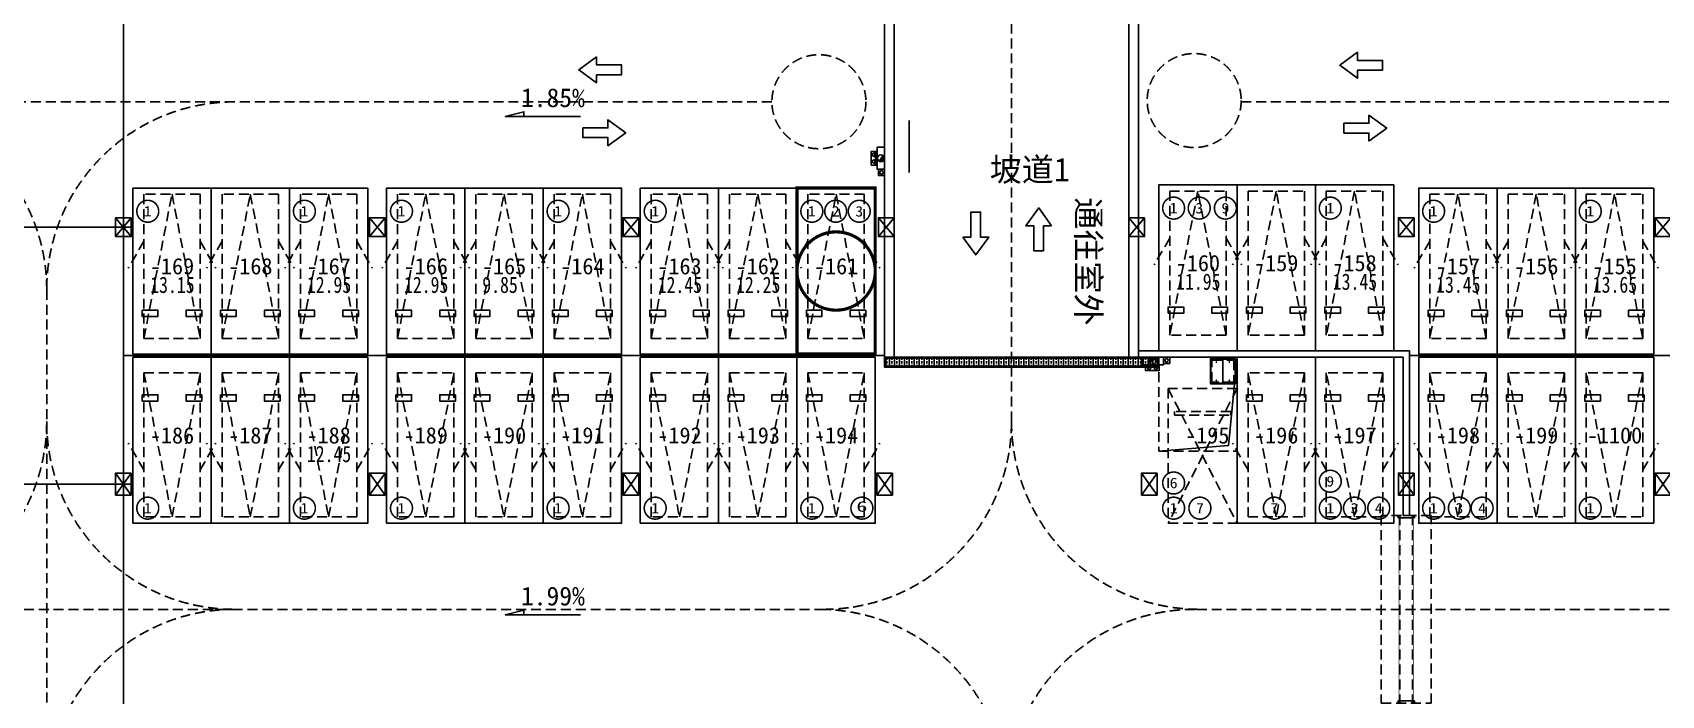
# Model space of a CAD drawing. Header units: millimetres. Extents: x 693907 to 1906102, y -24098 to 332602.
# Drawn here: x 800766 to 852764, y 278753 to 299912 of the extents above; entities that cross this region are included whole.
import ezdxf
from ezdxf.enums import TextEntityAlignment as Align

# ---------------------------------------------------------------- set-up
doc = ezdxf.new("R2010")
doc.units = ezdxf.units.MM
doc.header["$LTSCALE"] = 100
for name, pattern in [('A6-DK-B1F$0$$0$HIDDEN2', [4.7625, 3.175, -1.5875]), ('A6-DK-B1F$0$HIDDEN2', [4.7625, 3.175, -1.5875]), ('A6-DK-B1F$0$X-DK-BF1$0$X-DK-BF1$0$DK-WALL-B1F$0$HIDDEN2', [4.7625, 3.175, -1.5875]), ('A6-DK-JSJ-B1F$0$A6-DK-JSJ-B1F$0$HIDDEN2', [4.7625, 3.175, -1.5875])]:
    doc.linetypes.add(name, pattern=pattern)
doc.layers.get('Defpoints').update_dxf_attribs({"color": 189})
for name, color, linetype in [('A-ROOM-IDEN', 31, 'Continuous'), ('A6-DK-B1F$0$$0$A-PRKG', 175, 'A6-DK-B1F$0$$0$HIDDEN2'), ('A6-DK-B1F$0$A-CONC', 30, 'Continuous'), ('A6-DK-B1F$0$A-PRKG', 175, 'A6-DK-B1F$0$HIDDEN2'), ('A6-DK-B1F$0$A-PRKG-SIGN', 252, 'Continuous'), ('A6-DK-B1F$0$A-TRACK', 77, 'A6-DK-B1F$0$HIDDEN2'), ('A6-DK-B1F$0$A-WALL', 2, 'Continuous'), ('A6-DK-B1F$0$X-DK-BF1$0$X-DK-BF1$0$DK-WALL-B1F$0$A-DOOR', 190, 'Continuous'), ('A6-DK-BG-B1F$0$A-DRAIN', 152, 'Continuous'), ('A6-DK-BG-B1F$0$A-STAIR', 142, 'Continuous'), ('A6-DK-JSJ-B1F$0$A-HATCH', 251, 'Continuous'), ('A6-DK-JSJ-B1F$0$A-SECT', 150, 'Continuous'), ('A6-DK-JSJ-B1F$0$A6-DK-JSJ-B1F$0$A-DRAIN', 152, 'Continuous'), ('A6-DK-JSJ-B1F$0$A6-DK-JSJ-B1F$0$A-HOLE-FLOR', 242, 'Continuous'), ('A6-DK-JSJ-B1F$0$A6-DK-JSJ-B1F$0$A-LOWER', 131, 'A6-DK-JSJ-B1F$0$A6-DK-JSJ-B1F$0$HIDDEN2'), ('A6-DK-JSJ-B1F$0$A6-DK-JSJ-B1F$0$X23-BF$0$A-HATCH', 251, 'Continuous'), ('A6-W-B1$0$S-WALL-S', 4, 'Continuous'), ('a_parking_number', 120, 'Continuous'), ('a_parking_price', 211, 'Continuous'), ('TP-DK-1(xhs)$0$P-J-DIM-L', 70, 'Continuous'), ('TP-DK-1(xhs)$0$P-X-DIM-L', 20, 'Continuous'), ('TP-DK-1(xhs)$0$P-X-L', 240, 'Continuous'), ('TP-DK-1(xhs)$0$P-X-M', 2, 'Continuous'), ('TP-DK-1(xhs)$0$P-X-X', 1, 'Continuous'), ('xref(dwg引用图层)', 7, 'Continuous'), ('留孔', 1, 'Continuous')]:
    doc.layers.add(name, color=color, linetype=linetype)
doc.layers.add('A6-W-B1$0$S-EDIT', color=241, linetype='Continuous', plot=False)
doc.layers.add('LVTRY', color=6, linetype='Continuous', lineweight=18)
doc.layers.add('PUB_TEXT', color=7, linetype='Continuous', lineweight=15)
doc.styles.add('-黑体', font='simhei.ttf')
doc.styles.add('A6-DK-BG-B1F$0$华文细黑', font='STXIHEI.TTF')
doc.styles.add('华文细黑', font='STXIHEI.TTF')
doc.styles.add('黑体', font='simhei.ttf', dxfattribs={"width": 0.8})

# ---------------------------------------------------------------- blocks, each defined once
blk = doc.blocks.new('*U423')
at = {"layer": 'A6-DK-JSJ-B1F$0$A6-DK-JSJ-B1F$0$A-DRAIN'}
blk.add_lwpolyline([(50, 50), (50, 850), (850, 850), (850, 50)], close=True, dxfattribs=at)
at = {"layer": 'A6-DK-JSJ-B1F$0$A6-DK-JSJ-B1F$0$A-HOLE-FLOR'}
blk.add_lwpolyline([(0, 0), (270, 2817), (2500, 3000)], dxfattribs=at)
for points in [[(65, 835), (450, 835), (450, 65), (65, 65)], [(835, 835), (450, 835), (450, 65), (835, 65)]]:
    blk.add_lwpolyline(points, close=True, dxfattribs=at)
at = {"layer": 'A6-DK-JSJ-B1F$0$A6-DK-JSJ-B1F$0$A-LOWER'}
for points in [[(0, 3000), (0, 0), (2500, 0), (2500, 3000), (0, 3000)], [(100, 100), (100, 800), (800, 800), (800, 100), (100, 100)]]:
    blk.add_lwpolyline(points, dxfattribs=at)
at = {"layer": 'A6-DK-JSJ-B1F$0$A6-DK-JSJ-B1F$0$X23-BF$0$A-HATCH'}
blk.add_lwpolyline([(65, 65), (65, 835), (835, 835), (835, 65)], close=True, dxfattribs=at)
for centre in [(242, 745), (657, 745), (242, 155), (657, 155)]:
    blk.add_circle(centre, 8, dxfattribs=at)
blk = doc.blocks.new('A6-DK-JSJ-B1F')
at = {"layer": 'A6-DK-JSJ-B1F$0$A-HATCH'}
h = blk.add_hatch(dxfattribs=at)
h.set_pattern_fill('ANSI33', color=256, scale=50, angle=225)
h.set_pattern_definition([(270, (499824.8, -239489.8), (158.75, -2e-14), []), (270, (499745.42, -239569.17), (158.75, -2e-14), [79.375, -39.6875])])
h.paths.add_polyline_path([(85950, 289265), (85950, 289515), (94465, 289516), (94465, 289266)])
h.paths.add_polyline_path([(85950, 289515), (85950, 289265), (85785, 289265), (85785, 289515)])
at = {"layer": 'A6-DK-JSJ-B1F$0$A-SECT'}
for points in [[(85950, 289230), (85750, 289230), (85750, 289550), (85950, 289550)], [(85950, 289265), (85785, 289265), (85785, 289515), (85950, 289515)], [(85950, 289550), (94500, 289550), (94500, 289230), (85950, 289230)], [(85950, 289515), (94465, 289515), (94465, 289265), (85950, 289265)]]:
    blk.add_lwpolyline(points, dxfattribs=at)
at = {"layer": 'A6-DK-JSJ-B1F$0$A6-DK-JSJ-B1F$0$A-LOWER', "rotation": 180}
blk.add_blockref('*U423', (97000, 289550, 0), dxfattribs=at)
blk = doc.blocks.new('TP-DK-1(xhs)$0$PG01.1')
at = {"color": 1}
for p, q in [((108, 187), (0, 0)), ((80, 72), (66, 58)), ((89, 72), (66, 48)), ((99, 72), (66, 39)), ((109, 72), (66, 29)), ((118, 72), (66, 20)), ((128, 72), (66, 10)), ((138, 72), (66, 0)), ((147, 72), (76, 0)), ((150, 65), (85, 0)), ((150, 56), (94, 0)), ((150, 46), (104, 0)), ((216, 0), (108, 187)), ((150, 36), (114, 0)), ((150, 27), (123, 0)), ((150, 17), (133, 0)), ((150, 8), (142, 0)), ((324, 187), (216, 0)), ((296, 72), (282, 58)), ((305, 72), (282, 48)), ((315, 72), (282, 39)), ((325, 72), (282, 29)), ((334, 72), (282, 20)), ((344, 72), (282, 10)), ((354, 72), (282, 0)), ((363, 72), (292, 0)), ((366, 65), (301, 0)), ((366, 56), (310, 0)), ((366, 46), (320, 0)), ((432, 0), (324, 187)), ((366, 36), (330, 0)), ((366, 27), (339, 0)), ((366, 17), (349, 0)), ((366, 8), (358, 0))]:
    blk.add_line(p, q, dxfattribs=at)
at = {"color": 2}
for p, q in [((0, 0), (216, 0)), ((216, 0), (432, 0))]:
    blk.add_line(p, q, dxfattribs=at)
at = {"color": 1}
for points in [[(0, 0), (436, 0), (436, 190), (0, 190)], [(66, 72), (150, 72), (150, 0), (66, 0)], [(282, 72), (366, 72), (366, 0), (282, 0)]]:
    blk.add_lwpolyline(points, close=True, dxfattribs=at)
blk = doc.blocks.new('TP-DK-1(xhs)$0$PG02.4')
blk.add_hatch(color=1).paths.add_polyline_path([(265, 48, 0.699012), (461, 120, 0.141488), (444, 179)])
at = {"color": 1}
blk.add_line((265, 48), (444, 179), dxfattribs=at)
blk.add_lwpolyline([(0, 0), (700, 0), (700, 240), (0, 240)], close=True, dxfattribs=at)
blk.add_circle((350, 120), 111, dxfattribs=at)
blk = doc.blocks.new('TP-DK-1(xhs)')
at = {"layer": 'TP-DK-1(xhs)$0$P-J-DIM-L', "color": 8, "true_color": 0x808080, "elevation": 0}
for points in [[(85750, 295350), (85550, 295350), (85550, 295550), (85750, 295550)], [(94650, 289550), (94650, 289350), (94850, 289350), (94850, 289550)]]:
    blk.add_lwpolyline(points, close=True, dxfattribs=at)
at = {"layer": 'TP-DK-1(xhs)$0$P-X-DIM-L', "elevation": 0}
blk.add_lwpolyline([(86529, 295450), (86529, 297110)], dxfattribs=at)
at = {"layer": 'TP-DK-1(xhs)$0$P-X-L'}
for centre in [(85650, 295450, 0), (94750, 289450, 0)]:
    blk.add_circle(centre, 55, dxfattribs=at)
at = {"layer": 'TP-DK-1(xhs)$0$P-X-M', "extrusion": (0, 0, -1), "zscale": -1, "rotation": 270}
blk.add_blockref('TP-DK-1(xhs)$0$PG01.1', (-85510, 296118, 0), dxfattribs=at)
at = {"layer": 'TP-DK-1(xhs)$0$P-X-M', "extrusion": (0, 0, -1), "xscale": -1, "zscale": -1, "rotation": 180}
blk.add_blockref('TP-DK-1(xhs)$0$PG01.1', (-94518, 289310, 0), dxfattribs=at)
at = {"layer": 'TP-DK-1(xhs)$0$P-X-X', "xscale": -1, "rotation": 90}
blk.add_blockref('TP-DK-1(xhs)$0$PG02.4', (85750, 296250, 0), dxfattribs=at)
at = {"layer": 'TP-DK-1(xhs)$0$P-X-X', "rotation": 180}
blk.add_blockref('TP-DK-1(xhs)$0$PG02.4', (94650, 289550, 0), dxfattribs=at)
blk = doc.blocks.new('A6-W-B1$0$Z-1')
at = {"layer": 'A6-W-B1$0$S-EDIT'}
for p, q in [((91833, 54151), (92533, 54651)), ((91833, 54651), (92533, 54151))]:
    blk.add_line(p, q, dxfattribs=at)
at = {"layer": 'A6-W-B1$0$S-WALL-S', "color": 0, "linetype": 'ByBlock', "lineweight": -2}
blk.add_lwpolyline([(91833, 54651), (91833, 54151), (92533, 54151), (92533, 54651), (91833, 54651)], dxfattribs=at)
blk = doc.blocks.new('A6-W-B1$0$Z-2')
at = {"layer": 'A6-W-B1$0$S-EDIT'}
for p, q in [((72869, 44139), (73369, 43539)), ((73369, 44139), (72869, 43539))]:
    blk.add_line(p, q, dxfattribs=at)
at = {"layer": 'A6-W-B1$0$S-WALL-S', "color": 0, "linetype": 'ByBlock', "lineweight": -2}
blk.add_lwpolyline([(73369, 44139), (72869, 44139), (72869, 43539), (73369, 43539), (73369, 44139)], dxfattribs=at)
blk = doc.blocks.new('A6-W-B1', base_point=(85957, 40190))
at = {"layer": 'A6-W-B1$0$S-WALL-S'}
blk.add_lwpolyline([(179807, 346815), (179807, 346815), (179807, 334190), (179507, 334190), (179507, 346815), (172007, 346815), (172007, 334190), (171707, 334190), (171707, 346815), (163807, 346815), (163807, 347115), (180007, 347115), (180007, 346815), (179807, 346815)], dxfattribs=at)
for p in [(74288, 290050), (82388, 290050), (90488, 290050), (98638, 290050), (106638, 290050), (115238, 290050), (123438, 290050)]:
    blk.add_blockref('A6-W-B1$0$Z-2', p, dxfattribs=at)
at = {"layer": 'A6-W-B1$0$S-WALL-S', "rotation": 270}
for p in [(93006, 417873), (101106, 417873, 0), (109206, 417873), (117306, 417873, 0), (125756, 417873, 0), (133956, 417873, 0), (142156, 417873, 0)]:
    blk.add_blockref('A6-W-B1$0$Z-1', p, dxfattribs=at)
blk = doc.blocks.new('A6-DK-BG-B1F$0$A-DRAIN-INDEX')
blk.add_lwpolyline([(300, 0), (0, 0), (-300, 0), (-500, 0), (-300, 50), (-300, 0)], close=True)
at = {"style": 'A6-DK-BG-B1F$0$华文细黑'}
blk.add_attdef('坡度', text='', height=250, dxfattribs=at).set_placement((0, 100), align=Align.CENTER)
blk = doc.blocks.new('A6-DK-BG-B1F')
at = {"layer": 'A6-DK-BG-B1F$0$A-STAIR'}
for p, q in [((61450, 254550), (61450, 305825, 0)), ((55200, 293700, 0), (61750, 293700, 0)), ((85750, 289600, 0), (61450, 289600, 0)), ((126800, 289600, 0), (102500, 289600, 0)), ((55200, 285500, 0), (61750, 285500, 0))]:
    blk.add_line(p, q, dxfattribs=at)
at = {"layer": 'A6-DK-BG-B1F$0$A-DRAIN'}
ref = blk.add_blockref('A6-DK-BG-B1F$0$A-DRAIN-INDEX', (75136, 297233), dxfattribs=dict(at, xscale=3, yscale=3, zscale=3))
ref.add_attrib('坡度', '1.85%', dxfattribs={"layer": '0', "height": 600, "style": 'A6-DK-BG-B1F$0$华文细黑'}).set_placement((75160, 297533), align=Align.CENTER)
ref = blk.add_blockref('A6-DK-BG-B1F$0$A-DRAIN-INDEX', (75136, 281325), dxfattribs=dict(at, xscale=3, yscale=3, zscale=3))
ref.add_attrib('坡度', '1.99%', dxfattribs={"layer": '0', "height": 600, "style": 'A6-DK-BG-B1F$0$华文细黑'}).set_placement((75160, 281625), align=Align.CENTER)
blk = doc.blocks.new('A6-DK-B1F$0$A$C48A675EB')
at = {"layer": 'A6-DK-B1F$0$A-TRACK', "linetype": 'ByBlock'}
blk.add_lwpolyline([(1047, -516), (1047, -195), (50, -195), (50, 195), (1047, 195), (1047, 517), (1759, 0)], close=True, dxfattribs=at)
blk = doc.blocks.new('A6-DK-B1F$0$gsethsergtyf')
at = {"layer": 'A6-DK-B1F$0$A-TRACK'}
for p, q in [((89800, 287500), (89800, 307018)), ((82151, 297700), (37256, 297700)), ((97131, 297700), (157993, 297700)), ((59000, 291700), (59000, 202150)), ((37314, 281500), (83800, 281500)), ((142228, 281500), (95650, 281500))]:
    blk.add_line(p, q, dxfattribs=at)
for centre in [(83651, 297704), (95632, 297742)]:
    blk.add_circle(centre, 1500, dxfattribs=at)
for centre, start, end in [((53000, 291700), 0, 90), ((65000, 291700), 90, 180), ((53000, 287500), 270, 0), ((65000, 287500), 180, 270), ((83800, 287500), 270, 0), ((95800, 287500), 180, 270), ((53000, 275500), 0, 90), ((65000, 275500), 90, 180), ((83650, 275500), 0, 90), ((95650, 275500), 90, 180)]:
    blk.add_arc(centre, 6000, start, end, dxfattribs=at)
at = {"layer": 'A6-DK-B1F$0$A-TRACK', "linetype": 'ByBlock'}
for p, xscale, yscale, zscale, rotation in [((77390, 298721, 0), 0.8, 0.8, 0.8, 180), ((101684, 298869, 0), 0.8, 0.8, 0.8, 180), ((90667, 292906, 0), 0.8000000000000003, 0.8000000000000003, 0.8000000000000003, 90), ((88659, 294219, 0), 0.8, 0.8, 0.8, 270)]:
    blk.add_blockref('A6-DK-B1F$0$A$C48A675EB', p, dxfattribs=dict(at, xscale=xscale, yscale=yscale, zscale=zscale, rotation=rotation))
at = {"layer": 'A6-DK-B1F$0$A-TRACK', "linetype": 'ByBlock', "xscale": 0.8, "yscale": 0.8, "zscale": 0.8}
for p in [(76077, 296713, 0), (100371, 296861, 0)]:
    blk.add_blockref('A6-DK-B1F$0$A$C48A675EB', p, dxfattribs=at)
at = {"layer": 'A-ROOM-IDEN', "style": '华文细黑'}
blk.add_text('通往室外', height=750, rotation=270, dxfattribs=at).set_placement((91880, 292605), align=Align.CENTER)
blk = doc.blocks.new('A6-DK-B1F$0$标准车位')
blk.add_lwpolyline([(350, 4600), (1250, 0), (2150, 4600)])
blk.add_lwpolyline([(350, 4600), (2150, 4600), (2150, 0), (350, 0)], close=True)
at = {"layer": 'A6-DK-B1F$0$A-PRKG-SIGN'}
for points in [[(0, -200), (2500, -200), (2500, 5100), (0, 5100)], [(300, 3900), (800, 3900), (800, 3700), (300, 3700)], [(2200, 3900), (1700, 3900), (1700, 3700), (2200, 3700)]]:
    blk.add_lwpolyline(points, close=True, dxfattribs=at)
at = {"layer": 'Defpoints', "color": 8, "linetype": 'A6-DK-B1F$0$HIDDEN2', "extrusion": (-5.18032e-09, 4.96178e-22, 1), "elevation": 0}
for points in [[(350, 1500), (-145, 2357)], [(2150, 1500), (2645, 2357)]]:
    blk.add_lwpolyline(points, dxfattribs=at)
blk = doc.blocks.new('*U446')
at = {"layer": 'A6-DK-B1F$0$X-DK-BF1$0$X-DK-BF1$0$DK-WALL-B1F$0$A-DOOR', "linetype": 'A6-DK-B1F$0$X-DK-BF1$0$X-DK-BF1$0$DK-WALL-B1F$0$HIDDEN2'}
for p, q in [((-200, 6000), (-200, 0)), ((200, 6000), (200, 0))]:
    blk.add_line(p, q, dxfattribs=at)
blk.add_lwpolyline([(-800, 0), (800, 0), (800, 6000), (-800, 6000), (-800, 0)], close=True, dxfattribs=at)
at = {"layer": 'A6-DK-B1F$0$X-DK-BF1$0$X-DK-BF1$0$DK-WALL-B1F$0$A-DOOR'}
for points in [[(-208, 5935), (-210, 5935), (-210, 5925), (-200, 5925), (-200, 6000), (-260, 6000), (-260, 5925), (-250, 5925), (-250, 5935), (-252, 5935), (-252, 5927), (-258, 5927), (-258, 5998), (-202, 5998), (-202, 5927), (-208, 5927)], [(208, 5935), (210, 5935), (210, 5925), (200, 5925), (200, 6000), (260, 6000), (260, 5925), (250, 5925), (250, 5935), (252, 5935), (252, 5927), (258, 5927), (258, 5998), (202, 5998), (202, 5927), (208, 5927)], [(-208, 65), (-210, 65), (-210, 75), (-200, 75), (-200, 0), (-260, 0), (-260, 75), (-250, 75), (-250, 65), (-252, 65), (-252, 73), (-258, 73), (-258, 2), (-202, 2), (-202, 73), (-208, 73)], [(208, 65), (210, 65), (210, 75), (200, 75), (200, 0), (260, 0), (260, 75), (250, 75), (250, 65), (252, 65), (252, 73), (258, 73), (258, 2), (202, 2), (202, 73), (208, 73)]]:
    blk.add_lwpolyline(points, close=True, dxfattribs=at)
at = {"layer": 'A6-DK-B1F$0$X-DK-BF1$0$X-DK-BF1$0$DK-WALL-B1F$0$A-DOOR', "linetype": 'A6-DK-B1F$0$X-DK-BF1$0$X-DK-BF1$0$DK-WALL-B1F$0$HIDDEN2', "const_width": 20}
for points in [[(-230, 5998), (-230, 2)], [(230, 5998), (230, 2)]]:
    blk.add_lwpolyline(points, dxfattribs=at)
at = {"layer": 'A6-DK-B1F$0$X-DK-BF1$0$X-DK-BF1$0$DK-WALL-B1F$0$A-DOOR'}
for points in [[(-200, 5925), (200, 5925)], [(-200, 75), (200, 75)]]:
    blk.add_lwpolyline(points, dxfattribs=at)
blk = doc.blocks.new('A6-DK-B1F$0$$0$A$C46FA2BC5')
at = {"layer": 'A6-DK-B1F$0$$0$A-PRKG', "color": 6, "linetype": 'ByBlock'}
blk.add_lwpolyline([(-2200, 0), (0, 0), (0, -4300), (-2200, -4300)], close=True, dxfattribs=at)
at = {"layer": 'A6-DK-B1F$0$$0$A-PRKG', "color": 6}
for points in [[(0, -4300), (-2200, 0)], [(-2200, -4300), (0, 0)]]:
    blk.add_lwpolyline(points, dxfattribs=at)
blk.add_lwpolyline([(-2000, -3450), (-200, -3450), (-200, -3570), (-2000, -3570)], close=True, dxfattribs=at)

msp = doc.modelspace()

# ---------------------------------------------------------------- linework, layer by layer
at = {"layer": 'A6-DK-B1F$0$A-CONC'}
for p, q in [((835766.9, 289550), (835766.9, 307886)), ((836066.9, 289550), (836066.9, 307955.4)), ((827966.9, 289550), (827966.9, 306079.9)), ((828266.9, 289550), (828266.9, 306149.3)), ((828266.9, 289550), (827966.9, 289550)), ((836066.9, 289550), (835766.9, 289550))]:
    msp.add_line(p, q, dxfattribs=at)
at = {"layer": 'A6-DK-B1F$0$A-WALL'}
for p, q in [((836066.9, 289750), (844716.9, 289750)), ((844716.9, 289750, 0), (844716.9, 284500, 0)), ((844516.9, 289550, 0), (835866.9, 289550, 0)), ((844516.9, 289550, 0), (844516.9, 284500, 0)), ((844516.9, 284500, 0), (844716.9, 284500, 0))]:
    msp.add_line(p, q, dxfattribs=at)
at = {"layer": 'LVTRY', "color": 6, "const_width": 50}
for points in [[(804792.6, 294208.2, 1), (804092.6, 294208.2, 1)], [(809792.6, 294208.2, 1), (809092.6, 294208.2, 1)], [(812892.6, 294208.2, 1), (812192.6, 294208.2, 1)], [(817892.6, 294208.2, 1), (817192.6, 294208.2, 1)], [(820992.6, 294208.2, 1), (820292.6, 294208.2, 1)], [(825992.6, 294208.2, 1), (825292.6, 294208.2, 1)], [(826753.5, 294208.2, 1), (826053.5, 294208.2, 1)], [(827505.7, 294208.2, 1), (826805.7, 294208.2, 1)], [(837542.6, 294308.2, 1), (836842.6, 294308.2, 1)], [(838359.6, 294308.2, 1), (837659.6, 294308.2, 1)], [(839195, 294308.2, 1), (838495, 294308.2, 1)], [(842542.6, 294308.2, 1), (841842.6, 294308.2, 1)], [(845842.6, 294208.2, 1), (845142.6, 294208.2, 1)], [(850842.6, 294208.2, 1), (850142.6, 294208.2, 1)], [(842542.6, 285589.8, 1), (841842.6, 285589.8, 1)], [(804792.6, 284730.2, 1), (804092.6, 284730.2, 1)], [(809792.6, 284730.2, 1), (809092.6, 284730.2, 1)], [(812892.6, 284730.2, 1), (812192.6, 284730.2, 1)], [(817892.6, 284730.2, 1), (817192.6, 284730.2, 1)], [(820992.6, 284730.2, 1), (820292.6, 284730.2, 1)], [(825992.6, 284730.2, 1), (825292.6, 284730.2, 1)], [(827590.5, 284730.2, 1), (826890.5, 284730.2, 1)], [(837542.6, 284730.2, 1), (836842.6, 284730.2, 1)], [(838381.6, 284730.2, 1), (837681.6, 284730.2, 1)], [(840759, 284730.2, 1), (840059, 284730.2, 1)], [(842542.6, 284730.2, 1), (841842.6, 284730.2, 1)], [(843314.5, 284730.2, 1), (842614.5, 284730.2, 1)], [(844090, 284730.2, 1), (843390, 284730.2, 1)], [(845842.6, 284730.2, 1), (845142.6, 284730.2, 1)], [(846663.4, 284730.2, 1), (845963.4, 284730.2, 1)], [(847390, 284730.2, 1), (846690, 284730.2, 1)], [(850842.6, 284730.2, 1), (850142.6, 284730.2, 1)]]:
    msp.add_lwpolyline(points, format="xyb", close=True, dxfattribs=at)
at = {"layer": 'LVTRY', "color": 6, "const_width": 50, "elevation": 0}
msp.add_lwpolyline([(837542.6, 285533.9, 1), (836842.6, 285533.9, 1)], format="xyb", close=True, dxfattribs=at)
at = {"layer": '留孔', "const_width": 100, "elevation": 0}
msp.add_lwpolyline([(825166.9, 294950), (827666.9, 294950), (827666.9, 289650), (825166.9, 289650)], close=True, dxfattribs=at)
msp.add_lwpolyline([(827666.9, 292300, 1), (825166.9, 292300, 1), (827666.9, 292300, 1)], format="xyb", dxfattribs=at)

# ---------------------------------------------------------------- block references
msp.add_blockref('A6-DK-B1F$0$gsethsergtyf', (742216.9, 0))
at = {"layer": 'A6-DK-B1F$0$A-PRKG', "linetype": 'ByBlock', "extrusion": (-5.18032e-09, -4.99113e-22, -1), "zscale": -1, "rotation": 180}
for p in [(-803966.9, 294750, 0), (-806466.9, 294750, 0), (-808966.9, 294750, 0), (-812066.9, 294750, 0), (-814566.9, 294750, 0), (-817066.9, 294750, 0), (-820166.9, 294750, 0), (-822666.9, 294750, 0)]:
    msp.add_blockref('A6-DK-B1F$0$标准车位', p, dxfattribs=at)
at = {"layer": 'A6-DK-B1F$0$A-PRKG', "linetype": 'ByBlock', "extrusion": (-5.18032e-09, -4.99294e-22, -1), "zscale": -1, "rotation": 180.0000000000001}
msp.add_blockref('A6-DK-B1F$0$标准车位', (-825166.9, 294750, 0), dxfattribs=at)
at = {"layer": 'A6-DK-B1F$0$A-PRKG', "linetype": 'ByBlock', "extrusion": (5.18032e-09, -4.99294e-22, -1), "xscale": -1, "zscale": -1, "rotation": 180}
for p in [(-839216.9, 294850, 0), (-841716.9, 294850, 0), (-844216.9, 294850, 0), (-847516.9, 294750, 0), (-850016.9, 294750, 0), (-852516.9, 294750, 0)]:
    msp.add_blockref('A6-DK-B1F$0$标准车位', p, dxfattribs=at)
at = {"layer": 'A6-DK-B1F$0$A-PRKG', "linetype": 'ByBlock', "extrusion": (-5.18032e-09, 4.99294e-22, -1), "xscale": -1, "zscale": -1, "rotation": 359.9999999999999}
for p in [(-803966.9, 284450, 0), (-806466.9, 284450, 0), (-808966.9, 284450, 0), (-812066.9, 284450, 0), (-814566.9, 284450, 0), (-817066.9, 284450, 0), (-820166.9, 284450, 0), (-822666.9, 284450, 0), (-825166.9, 284450, 0)]:
    msp.add_blockref('A6-DK-B1F$0$标准车位', p, dxfattribs=at)
at = {"layer": 'A6-DK-B1F$0$A-PRKG', "linetype": 'ByBlock', "extrusion": (5.18032e-09, 4.99113e-22, -1), "zscale": -1}
for p in [(-841716.9, 284450, 0), (-844216.9, 284450, 0), (-847516.9, 284450, 0), (-850016.9, 284450, 0), (-852516.9, 284450, 0)]:
    msp.add_blockref('A6-DK-B1F$0$标准车位', p, dxfattribs=at)
at = {"layer": 'A6-DK-B1F$0$A-PRKG', "xscale": -1, "rotation": 180}
msp.add_blockref('A6-DK-B1F$0$$0$A$C46FA2BC5', (839216.9, 284250, 0), dxfattribs=at)
at = {"layer": 'A6-DK-B1F$0$X-DK-BF1$0$X-DK-BF1$0$DK-WALL-B1F$0$A-DOOR', "extrusion": (5.64264e-07, 2.24287e-21, 1)}
msp.add_blockref('*U446', (844616.9, 278500, 0.5), dxfattribs=at)
at = {"layer": 'xref(dwg引用图层)'}
for name in ['A6-W-B1', 'A6-DK-JSJ-B1F', 'TP-DK-1(xhs)', 'A6-DK-BG-B1F']:
    msp.add_blockref(name, (742216.9, 0), dxfattribs=at)

# ---------------------------------------------------------------- texts
at = {"layer": 'A-ROOM-IDEN', "style": '华文细黑'}
msp.add_text('坡道1', height=750, dxfattribs=at).set_placement((832600, 295164), align=Align.CENTER)
at = {"layer": 'a_parking_number', "style": '华文细黑'}
for s, p in [('-160', (837966.9, 292550, 0)), ('-159', (840466.9, 292550, 0)), ('-158', (842966.9, 292550, 0)), ('-169', (805216.9, 292450, 0)), ('-168', (807716.9, 292450, 0)), ('-167', (810216.9, 292450, 0)), ('-166', (813316.9, 292450, 0)), ('-165', (815816.9, 292450, 0)), ('-164', (818316.9, 292450, 0)), ('-163', (821416.9, 292450, 0)), ('-162', (823916.9, 292450, 0)), ('-161', (826416.9, 292450, 0)), ('-157', (846266.9, 292450, 0)), ('-156', (848766.9, 292450, 0)), ('-155', (851266.9, 292450, 0)), ('-186', (805216.9, 287050, 0)), ('-187', (807716.9, 287050, 0)), ('-188', (810216.9, 287050, 0)), ('-189', (813316.9, 287050, 0)), ('-190', (815816.9, 287050, 0)), ('-191', (818316.9, 287050, 0)), ('-192', (821416.9, 287050, 0)), ('-193', (823916.9, 287050, 0)), ('-194', (826416.9, 287050, 0)), ('-195', (838266.9, 287050, 0)), ('-196', (840466.9, 287050, 0)), ('-197', (842966.9, 287050, 0)), ('-198', (846266.9, 287050, 0)), ('-199', (848766.9, 287050, 0)), ('-1100', (851266.9, 287050, 0))]:
    msp.add_text(s, height=520, dxfattribs=at).set_placement(p, align=Align.MIDDLE)
at = {"layer": 'a_parking_price', "style": '黑体', "width": 0.8}
for s, p in [('13.15', (804522.8, 291600.1)), ('12.95', (809522.8, 291600.1)), ('12.95', (812622.8, 291600.1)), ('9.85', (815122.8, 291600.1)), ('12.45', (820722.8, 291600.1)), ('12.25', (823222.8, 291600.1)), ('11.95', (837272.8, 291700.1)), ('13.45', (842272.8, 291700.1)), ('13.45', (845572.8, 291606.4)), ('13.65', (850572.8, 291606.4)), ('12.45', (809522.8, 286200.1))]:
    msp.add_text(s, height=520, dxfattribs=at).set_placement(p)
at = {"layer": 'PUB_TEXT', "color": 6, "style": '-黑体'}
for s, width, p, p2 in [('1', 1.065055, (804314.3, 294041.9), (804570.9, 294041.9)), ('1', 1.065055, (809314.3, 294041.9), (809570.9, 294041.9)), ('1', 1.065055, (812414.3, 294041.9), (812670.9, 294041.9)), ('1', 1.065055, (817414.3, 294041.9), (817670.9, 294041.9)), ('1', 1.065055, (820514.3, 294041.9), (820770.9, 294041.9)), ('1', 1.065055, (825514.3, 294041.9), (825770.9, 294041.9)), ('2', 1.048503, (826277.2, 294040.4), (826529.8, 294040.4)), ('3', 1.032317, (827031.3, 294038.9), (827280, 294038.9)), ('1', 1.065055, (837064.3, 294141.9), (837320.9, 294141.9)), ('3', 1.032317, (837885.3, 294138.9), (838134, 294138.9)), ('9', 1.032317, (838720.6, 294138.9), (838969.3, 294138.9)), ('1', 1.065055, (842064.3, 294141.9), (842320.9, 294141.9)), ('1', 1.065055, (845364.3, 294041.9), (845620.9, 294041.9)), ('1', 1.065055, (850364.3, 294041.9), (850620.9, 294041.9)), ('6', 1.065055, (837064.3, 285367.7, 0), (837320.9, 285367.7, 0)), ('9', 1.032317, (842068.3, 285420.6), (842317, 285420.6)), ('1', 1.065055, (804314.3, 284564), (804570.9, 284564)), ('1', 1.065055, (809314.3, 284564), (809570.9, 284564)), ('1', 1.065055, (812414.3, 284564), (812670.9, 284564)), ('1', 1.065055, (817414.3, 284564), (817670.9, 284564)), ('1', 1.065055, (820514.3, 284564), (820770.9, 284564)), ('1', 1.065055, (825514.3, 284564), (825770.9, 284564)), ('6', 1.463127, (827064.2, 284616), (827416.7, 284616)), ('1', 1.065055, (837064.3, 284564), (837320.9, 284564)), ('7', 1.048503, (837905.3, 284562.4), (838157.9, 284562.4)), ('7', 1.048503, (840282.8, 284562.4), (840535.3, 284562.4)), ('1', 1.065055, (842064.3, 284564), (842320.9, 284564)), ('3', 1.032317, (842840.1, 284561), (843088.8, 284561)), ('4', 1.048503, (843613.8, 284562.4), (843866.3, 284562.4)), ('1', 1.065055, (845364.3, 284564), (845620.9, 284564)), ('3', 1.032317, (846189.1, 284561), (846437.8, 284561)), ('4', 1.048503, (846913.8, 284562.4), (847166.3, 284562.4)), ('1', 1.065055, (850364.3, 284564), (850620.9, 284564))]:
    msp.add_text(s, height=335, dxfattribs=dict(at, width=width)).set_placement(p, p2, align=Align.FIT)

doc.saveas('drawing.dxf')
